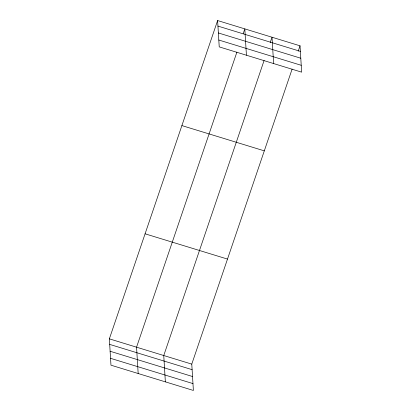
<?xml version="1.0" encoding="UTF-8"?>
<svg xmlns="http://www.w3.org/2000/svg" width="411" height="411" viewBox="0 0 411 411"><rect width="100%" height="100%" fill="white"/><g stroke="black" fill="none" stroke-linecap="round" stroke-linejoin="round"><path stroke-width="0.62" d="M292.113 69.094L191.773 364.115L193.386 390.45L110.97 365.184L109.357 338.849L217.614 20.55L300.03 45.816L301.643 72.151L219.227 46.885L217.614 20.55M236.895 52.166L136.555 347.187L138.168 373.522M243.189 33.661L244.812 28.888L246.425 55.223M264.093 60.504L163.753 355.525L165.361 381.86M270.181 42.6L272.01 37.226L273.623 63.561M298.206 51.19L300.03 45.816M217.953 26.099L300.369 51.365M218.375 32.957L300.79 58.223M218.806 40.026L301.222 65.292M181.893 125.591L264.309 150.858M145.083 233.813L227.499 259.079M109.357 338.849L191.773 364.115M109.696 344.397L192.112 369.664M110.117 351.256L192.533 376.522M110.549 358.325L192.965 383.591"/></g></svg>
